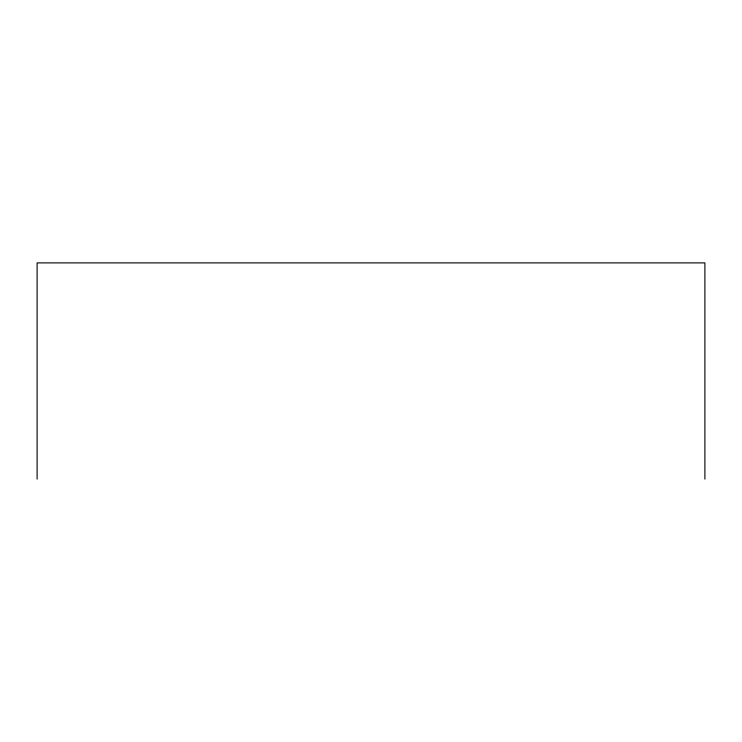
<?xml version="1.0" encoding="UTF-8"?>
<svg xmlns="http://www.w3.org/2000/svg" width="742" height="742" viewBox="0 0 742 742"><rect width="100%" height="100%" fill="white"/><g stroke="black" fill="none" stroke-linecap="round" stroke-linejoin="round"><path stroke-width="1.11" d="M704.9 479.109L704.9 262.891L37.1 262.891L37.1 479.109"/></g></svg>
